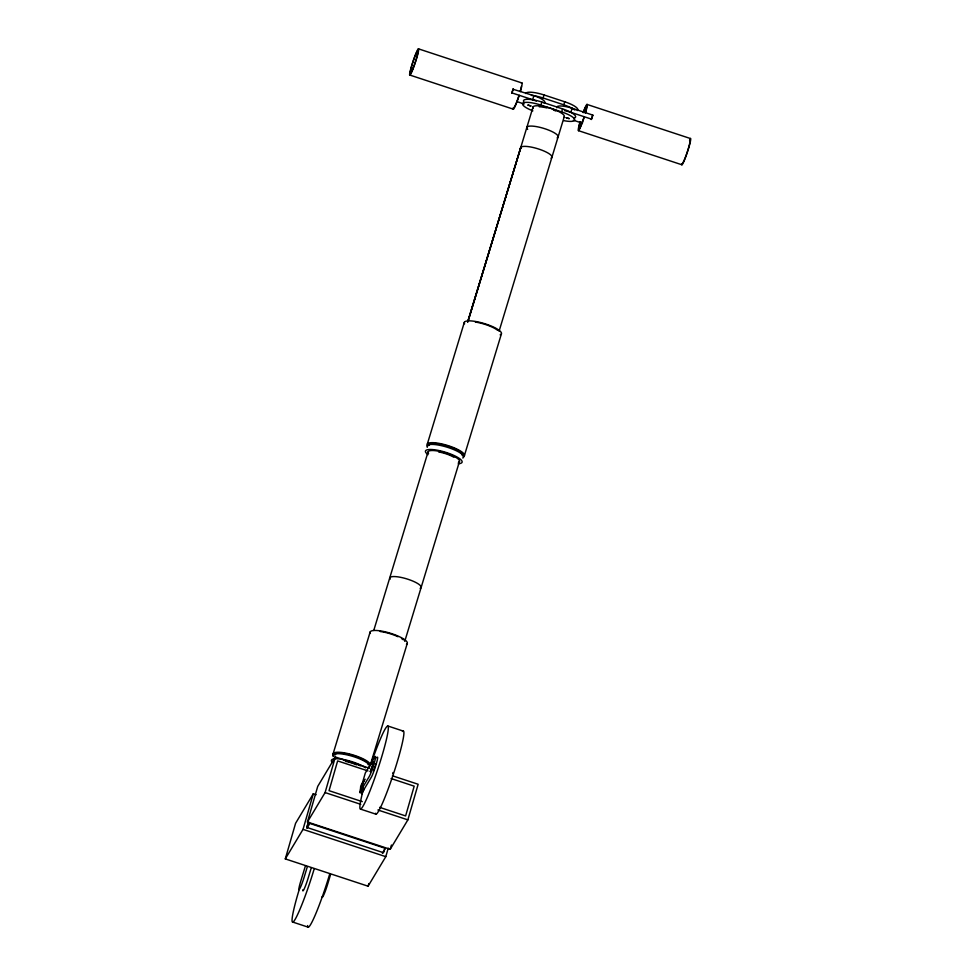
<?xml version="1.0" encoding="UTF-8"?>
<svg xmlns="http://www.w3.org/2000/svg" width="976" height="976" viewBox="0 0 976 976"><rect width="100%" height="100%" fill="white"/><g stroke="black" fill="none" stroke-linecap="round" stroke-linejoin="round"><path stroke-width="1.46" d="M375.711 763.683L375.309 765.282M388.253 848.12L385.788 856.66L368.074 886.196L285.297 858.904L295.582 823.305L313.296 793.769L316.151 794.708M285.297 858.904L303.024 829.368L313.296 793.769M392.45 775.798L418.143 784.265L407.87 819.864L390.205 849.303L307.428 822.012L317.712 786.412L335.366 756.973L369.623 768.271M306.976 826.745L308.221 822.426M308.599 821.804L306.964 827.465L383.531 852.719L384.764 848.473M307.428 822.012L325.093 792.573L335.366 756.973M359.68 792.475L365.305 773.004L374.833 757.108A10.943 1.013 -71.7 0 1 374.211 763.22A10.943 1.013 -71.7 0 1 369.209 776.591L359.68 792.475L361.754 793.159L371.283 777.274A10.943 1.013 -71.7 0 0 376.272 763.903A10.943 1.013 -71.7 0 0 376.907 757.791M368.074 886.196L368.843 883.561M390.205 849.303L391.437 845.033M468.114 320.945L533.116 106.762M333.121 753.74L370.172 631.936M427.293 444.141L464.332 322.336M536.312 101.089A13.676 3.343 16.9 0 0 532.676 99.735L533.909 95.672L512.912 89.231M373.759 630.447L428.074 451.888M467.724 321.58L520.842 147.278L467.724 322.263M305.488 865.651L300.681 881.462A10.943 1.013 -71.7 0 0 299.364 889.368A10.943 1.013 -71.7 0 0 304.219 876.973L307.306 866.822M532.859 110.849A16.409 4.014 16.9 0 1 523.075 103.066A16.409 4.014 16.9 0 1 540.936 105.103L541.863 102.053L562.554 108.885A16.409 4.014 16.9 0 1 574.095 118.096M531.347 95.367A16.409 4.014 16.9 0 1 543.095 98.003L544.022 94.953L564.726 101.772A16.409 4.014 16.9 0 1 577.292 110.544M311.185 868.103L308.099 878.254A10.943 1.013 -71.7 0 1 304.305 888.697A10.943 1.013 -71.7 0 1 302.816 889.795M563.75 120.634A16.409 4.014 16.9 0 0 574.693 119.475A16.409 4.014 16.9 0 0 561.639 111.923L562.554 108.885M574.864 110.044A16.409 4.014 16.9 0 0 563.799 104.822L564.726 101.772M330.583 874.508L327.497 884.659A10.943 1.013 -71.7 0 1 323.849 894.76A10.943 1.013 -71.7 0 1 322.178 896.627M404.747 641.366L459.501 461.343M499.041 331.34L564.152 116.998M370.209 765.257L407.26 643.44M464.369 455.658L501.42 333.853M564.494 110.642A13.676 3.343 16.9 0 1 570.875 112.325L572.107 108.263L592.798 115.095L591.261 119.536M374.906 766.636L374.235 768.673M373.869 769.686L373.344 771.028M306.891 828.38L309.856 823.427L385.386 848.339L382.421 853.292M511.68 93.281L513.217 88.853A13.847 1.269 -71.7 0 1 511.973 92.915L532.676 99.735M580.195 122L579.903 122.378A13.847 1.269 -71.7 0 0 578.817 130.381A13.847 1.269 -71.7 0 0 584.319 116.766L584.026 117.144A12.041 1.11 -71.7 0 1 579.329 128.71A12.041 1.11 -71.7 0 1 580.195 122L582.611 122.793M592.505 115.473L592.798 115.095A13.847 1.269 -71.7 0 1 591.566 119.157L570.875 112.325M418.375 48.812L521.843 82.936M586.942 104.408L690.41 138.519M543.095 98.003L563.799 104.822M540.936 105.103L561.639 111.923M517.219 101.699L524.112 103.981M573.351 120.207L580.354 122.525M409.944 75.091L513.413 109.202M578.512 130.674L681.98 164.798M387.679 725.937L403.198 731.061M367.964 770.918L337.635 760.914L329.046 790.67L362.267 801.625M391.083 778.543L414.19 786.168L405.613 815.924L379.603 807.347M325.093 792.573L360.778 804.334M377.895 809.982L407.87 819.864M360.522 809.104L376.041 814.216M303.024 829.368L385.788 856.66M292.763 922.076L308.282 927.2M402.466 731.475A43.761 4.026 -71.7 0 1 393.377 774.114A43.761 4.026 -71.7 0 1 375.443 813.276M370.843 764.562A43.761 4.026 -71.7 0 1 388.289 728.913A43.761 4.026 -71.7 0 1 368.721 793.988A43.761 4.026 -71.7 0 1 363.194 790.011M329.778 873.776A43.761 4.026 -71.7 0 1 315.285 914.927A43.761 4.026 -71.7 0 1 307.623 925.553M314.26 868.652A43.761 4.026 -71.7 0 1 294.24 920.758A43.761 4.026 -71.7 0 1 299.254 889.478M343.454 760.267A16.409 4.014 16.9 0 1 360.437 765.867M345.748 761.439A13.676 3.343 16.9 0 1 356.545 764.855M363.95 790.011A9.845 9.077 31 0 1 365.207 779.226M393.011 772.516A10.943 1.013 -71.7 0 1 392.681 773.541M362.145 794.013A10.126 9.333 31 0 1 363.096 782.264M362.852 791.829A9.845 9.077 31 0 1 364.121 781.044M334.048 756.095A19.422 4.746 16.9 0 1 350.835 754.314A19.422 4.746 16.9 0 1 369.758 765.818M335.158 754.997A17.226 4.209 16.9 0 1 352.104 755.241A17.226 4.209 16.9 0 1 368.123 764.611M370.416 633.4A19.422 4.746 16.9 0 1 389.875 633.082A19.422 4.746 16.9 0 1 406.443 644.245M380.152 631.496A17.226 4.209 16.9 0 1 398.013 636.706M401.49 638.536A17.226 4.209 16.9 0 1 403.43 639.878M333.219 756.595A19.142 4.673 16.9 0 1 351.092 755.888A19.142 4.673 16.9 0 1 369.379 766.782M332.352 762.524A19.142 4.673 16.9 0 1 341.942 759.255A19.142 4.673 16.9 0 1 365.439 767.831M427.817 446.044A19.422 4.746 16.9 0 1 446.984 445.288A19.422 4.746 16.9 0 1 463.112 456.658M429.318 445.398A17.226 4.209 16.9 0 1 446.849 445.812A17.226 4.209 16.9 0 1 462.124 455.267M464.576 323.812A19.422 4.746 16.9 0 1 484.694 323.69A19.422 4.746 16.9 0 1 500.151 334.853M475.336 322.043A17.226 4.209 16.9 0 1 497.589 330.278M428.574 453.352A16.409 4.014 16.9 0 1 444.763 452.718A16.409 4.014 16.9 0 1 458.391 462.331M427.281 447.313A19.142 4.673 16.9 0 1 446.471 446.996A19.142 4.673 16.9 0 1 462.819 458M428.074 454.67A19.142 4.673 16.9 0 1 432.466 449.558A19.142 4.673 16.9 0 1 456.805 456.878A19.142 4.673 16.9 0 1 458.195 463.734M438.614 451.937A13.676 3.343 16.9 0 1 453.889 457.268M390.107 579.232A16.409 4.014 16.9 0 1 406.565 578.817A16.409 4.014 16.9 0 1 420.144 588.345M533.299 108.458A16.409 4.014 16.9 0 1 548.988 107.799A16.409 4.014 16.9 0 1 563.799 117.315M527.674 129.418A16.409 4.014 16.9 0 1 542.656 128.063A16.409 4.014 16.9 0 1 557.113 137.884M539.24 106.774A13.676 3.343 16.9 0 1 546.926 107.946M553.453 110.007A13.676 3.343 16.9 0 1 555.844 111.02M520.733 148.718A16.409 4.014 16.9 0 1 537.837 148.767A16.409 4.014 16.9 0 1 551.05 158.136M523.807 101.907A16.409 4.014 16.9 0 1 541.863 102.053M533.909 95.672A13.676 3.343 16.9 0 1 544.181 103.102M525.686 93.525A16.409 4.014 16.9 0 1 544.022 94.953M556.881 107.799A13.676 3.343 16.9 0 1 572.107 108.263M689.812 139.239A13.847 1.269 -71.7 0 1 687.36 152.195A13.847 1.269 -71.7 0 1 681.724 163.675M689.544 140.556A12.041 1.11 -71.7 0 1 688.068 149.438A12.041 1.11 -71.7 0 1 682.675 162.968M583.245 112.191A13.847 1.269 -71.7 0 1 587.052 104.383A13.847 1.269 -71.7 0 1 585.551 112.704L585.258 113.082A12.041 1.11 -71.7 0 0 586.491 106.103A12.041 1.11 -71.7 0 0 583.258 112.691M521.477 83.302A13.847 1.269 -71.7 0 1 520.452 91.232L520.159 91.61A12.041 1.11 -71.7 0 0 521.428 86.254M513.193 107.799A13.847 1.269 -71.7 0 0 514.767 107.079A13.847 1.269 -71.7 0 0 519.22 95.294L518.927 95.672A12.041 1.11 -71.7 0 1 513.876 107.506M370.258 771.577L372.173 767.99L373.735 761.658L370.258 771.577M527.967 105.103L531.103 106.067L528.016 105.042M566.165 117.693L569.301 118.657L566.178 117.669M413.043 68.881A13.847 1.269 -71.7 0 0 418.497 48.8A13.847 1.269 -71.7 0 0 410.945 68.174A13.847 1.269 -71.7 0 0 413.043 68.881M413.19 67.978A12.041 1.11 -71.7 0 0 417.935 50.52A12.041 1.11 -71.7 0 0 411.372 67.356A12.041 1.11 -71.7 0 0 413.19 67.978"/></g></svg>
